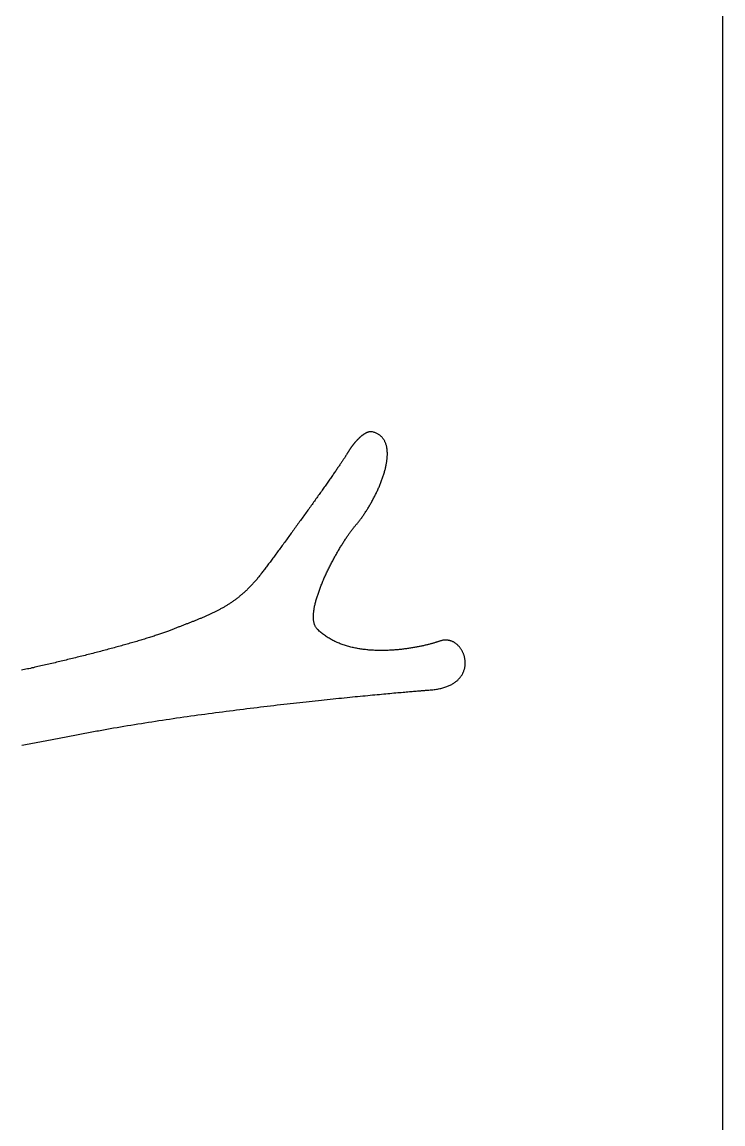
# Model space of a CAD drawing. Extents: x -220 to 640, y 0 to 300.
# Drawn here: x -75.1 to -20, y 86.6 to 173.1 of the extents above; entities that cross this region are included whole.
import ezdxf

# ---------------------------------------------------------------- set-up
doc = ezdxf.new("R2010")
doc.units = 0
doc.layers.get('0').update_dxf_attribs({"linetype": 'CONTINUOUS'})
doc.layers.add('FT_MACHINE', color=253, linetype='CONTINUOUS')

msp = doc.modelspace()

# ---------------------------------------------------------------- linework, layer by layer
for points in [[(-47.516, 140.94, 0), (-47.528, 140.943, 0), (-47.54, 140.946, 0), (-47.552, 140.948, 0), (-47.564, 140.95, 0), (-47.577, 140.952, 0), (-47.589, 140.954, 0), (-47.601, 140.955, 0), (-47.614, 140.956, 0), (-47.627, 140.957, 0), (-47.639, 140.957, 0), (-47.653, 140.957, 0), (-47.666, 140.957, 0), (-47.679, 140.956, 0), (-47.692, 140.955, 0), (-47.705, 140.954, 0), (-47.718, 140.953, 0), (-47.732, 140.951, 0), (-47.746, 140.949, 0), (-47.759, 140.947, 0), (-47.773, 140.945, 0), (-47.787, 140.942, 0), (-47.801, 140.939, 0), (-47.815, 140.936, 0), (-47.829, 140.932, 0), (-47.843, 140.928, 0), (-47.857, 140.924, 0), (-47.872, 140.919, 0), (-47.886, 140.915, 0), (-47.901, 140.91, 0), (-47.915, 140.905, 0), (-47.93, 140.899, 0), (-47.945, 140.893, 0), (-47.96, 140.887, 0), (-47.974, 140.881, 0), (-47.989, 140.874, 0), (-48.005, 140.867, 0), (-48.02, 140.86, 0), (-48.035, 140.853, 0), (-48.05, 140.845, 0), (-48.065, 140.837, 0), (-48.081, 140.829, 0), (-48.096, 140.82, 0), (-48.112, 140.812, 0), (-48.127, 140.803, 0), (-48.143, 140.793, 0), (-48.159, 140.784, 0), (-48.175, 140.774, 0), (-48.19, 140.764, 0), (-48.206, 140.754, 0), (-48.222, 140.743, 0), (-48.238, 140.732, 0), (-48.254, 140.721, 0), (-48.27, 140.71, 0), (-48.286, 140.698, 0), (-48.303, 140.686, 0), (-48.319, 140.674, 0), (-48.335, 140.662, 0), (-48.352, 140.649, 0), (-48.368, 140.636, 0), (-48.385, 140.623, 0), (-48.401, 140.61, 0), (-48.417, 140.596, 0), (-48.434, 140.582, 0), (-48.451, 140.568, 0), (-48.467, 140.554, 0), (-48.484, 140.539, 0), (-48.501, 140.524, 0), (-48.518, 140.509, 0), (-48.534, 140.494, 0), (-48.551, 140.478, 0), (-48.568, 140.463, 0), (-48.585, 140.447, 0), (-48.602, 140.43, 0), (-48.619, 140.414, 0), (-48.636, 140.397, 0), (-48.653, 140.38, 0), (-48.67, 140.363, 0), (-48.687, 140.345, 0), (-48.704, 140.327, 0), (-48.721, 140.309, 0), (-48.739, 140.291, 0), (-48.756, 140.273, 0), (-48.773, 140.254, 0), (-48.79, 140.235, 0), (-48.807, 140.216, 0), (-48.825, 140.196, 0), (-48.842, 140.177, 0), (-48.859, 140.157, 0), (-48.877, 140.137, 0), (-48.894, 140.117, 0), (-48.911, 140.096, 0), (-48.929, 140.075, 0), (-48.946, 140.054, 0), (-48.963, 140.033, 0), (-48.981, 140.012, 0), (-48.998, 139.99, 0), (-49.016, 139.968, 0), (-49.033, 139.946, 0), (-49.05, 139.923, 0), (-49.068, 139.901, 0), (-49.085, 139.878, 0), (-49.102, 139.855, 0), (-49.12, 139.832, 0), (-49.137, 139.808, 0), (-49.155, 139.785, 0), (-49.172, 139.761, 0), (-49.189, 139.737, 0), (-49.207, 139.712, 0), (-49.224, 139.688, 0), (-49.242, 139.663, 0), (-49.259, 139.638, 0), (-49.276, 139.613, 0), (-49.294, 139.588, 0), (-49.311, 139.562, 0), (-49.328, 139.536, 0), (-49.345, 139.51, 0), (-49.363, 139.484, 0), (-49.38, 139.458, 0), (-49.397, 139.431, 0), (-49.414, 139.404, 0), (-49.431, 139.377, 0), (-49.449, 139.35, 0), (-49.466, 139.322, 0), (-49.483, 139.295, 0), (-49.5, 139.267, 0), (-49.517, 139.239, 0), (-49.534, 139.21, 0)], [(-48.861, 133.589, 0), (-48.822, 133.634, 0), (-48.782, 133.681, 0), (-48.741, 133.729, 0), (-48.701, 133.778, 0), (-48.661, 133.828, 0), (-48.62, 133.879, 0), (-48.579, 133.931, 0), (-48.539, 133.984, 0), (-48.498, 134.037, 0), (-48.457, 134.092, 0), (-48.416, 134.147, 0), (-48.375, 134.203, 0), (-48.334, 134.26, 0), (-48.293, 134.318, 0), (-48.252, 134.377, 0), (-48.211, 134.436, 0), (-48.17, 134.496, 0), (-48.13, 134.557, 0), (-48.089, 134.618, 0), (-48.048, 134.68, 0), (-48.008, 134.743, 0), (-47.967, 134.807, 0), (-47.927, 134.871, 0), (-47.887, 134.935, 0), (-47.847, 135, 0), (-47.807, 135.066, 0), (-47.768, 135.132, 0), (-47.729, 135.199, 0), (-47.69, 135.266, 0), (-47.651, 135.334, 0), (-47.612, 135.402, 0), (-47.574, 135.471, 0), (-47.536, 135.54, 0), (-47.498, 135.609, 0), (-47.461, 135.679, 0), (-47.424, 135.749, 0), (-47.388, 135.819, 0), (-47.351, 135.89, 0), (-47.316, 135.961, 0), (-47.28, 136.032, 0), (-47.245, 136.104, 0), (-47.211, 136.175, 0), (-47.177, 136.247, 0), (-47.143, 136.319, 0), (-47.11, 136.392, 0), (-47.077, 136.464, 0), (-47.045, 136.537, 0), (-47.013, 136.609, 0), (-46.982, 136.682, 0), (-46.952, 136.755, 0), (-46.922, 136.827, 0), (-46.893, 136.9, 0), (-46.864, 136.973, 0), (-46.836, 137.046, 0), (-46.808, 137.119, 0), (-46.782, 137.191, 0), (-46.755, 137.264, 0), (-46.73, 137.337, 0), (-46.705, 137.409, 0), (-46.681, 137.481, 0), (-46.658, 137.553, 0), (-46.635, 137.625, 0), (-46.614, 137.697, 0), (-46.593, 137.769, 0), (-46.572, 137.84, 0), (-46.553, 137.911, 0), (-46.535, 137.982, 0), (-46.517, 138.052, 0), (-46.5, 138.122, 0), (-46.484, 138.192, 0), (-46.469, 138.261, 0), (-46.455, 138.33, 0), (-46.441, 138.399, 0), (-46.429, 138.467, 0), (-46.417, 138.535, 0), (-46.407, 138.602, 0), (-46.398, 138.669, 0), (-46.389, 138.735, 0), (-46.382, 138.801, 0), (-46.375, 138.866, 0), (-46.37, 138.931, 0), (-46.365, 138.995, 0), (-46.362, 139.058, 0), (-46.36, 139.121, 0), (-46.359, 139.183, 0), (-46.359, 139.245, 0), (-46.36, 139.305, 0), (-46.363, 139.365, 0), (-46.366, 139.425, 0), (-46.371, 139.483, 0), (-46.377, 139.541, 0), (-46.384, 139.598, 0), (-46.392, 139.655, 0), (-46.402, 139.71, 0), (-46.412, 139.765, 0), (-46.425, 139.818, 0), (-46.438, 139.871, 0), (-46.453, 139.923, 0), (-46.469, 139.974, 0), (-46.486, 140.024, 0), (-46.505, 140.073, 0), (-46.525, 140.121, 0), (-46.546, 140.168, 0), (-46.569, 140.214, 0), (-46.593, 140.259, 0), (-46.619, 140.303, 0), (-46.646, 140.346, 0), (-46.675, 140.387, 0), (-46.705, 140.428, 0), (-46.736, 140.467, 0), (-46.769, 140.505, 0), (-46.804, 140.542, 0), (-46.84, 140.578, 0), (-46.878, 140.613, 0), (-46.917, 140.646, 0), (-46.958, 140.678, 0), (-47, 140.709, 0), (-47.044, 140.738, 0), (-47.09, 140.766, 0), (-47.137, 140.793, 0), (-47.186, 140.818, 0), (-47.237, 140.842, 0), (-47.289, 140.865, 0), (-47.343, 140.886, 0), (-47.399, 140.905, 0), (-47.457, 140.924, 0), (-47.516, 140.94, 0)], [(-49.534, 139.21, 0), (-49.552, 139.181, 0), (-49.571, 139.15, 0), (-49.591, 139.118, 0), (-49.612, 139.084, 0), (-49.634, 139.048, 0), (-49.658, 139.011, 0), (-49.683, 138.973, 0), (-49.709, 138.933, 0), (-49.735, 138.891, 0), (-49.763, 138.848, 0), (-49.793, 138.804, 0), (-49.823, 138.758, 0), (-49.854, 138.711, 0), (-49.886, 138.662, 0), (-49.919, 138.612, 0), (-49.954, 138.561, 0), (-49.989, 138.508, 0), (-50.025, 138.454, 0), (-50.062, 138.399, 0), (-50.1, 138.343, 0), (-50.139, 138.285, 0), (-50.179, 138.227, 0), (-50.22, 138.167, 0), (-50.262, 138.106, 0), (-50.304, 138.044, 0), (-50.348, 137.98, 0), (-50.392, 137.916, 0), (-50.437, 137.851, 0), (-50.483, 137.784, 0), (-50.53, 137.717, 0), (-50.577, 137.648, 0), (-50.625, 137.579, 0), (-50.674, 137.508, 0), (-50.724, 137.437, 0), (-50.774, 137.365, 0), (-50.825, 137.292, 0), (-50.876, 137.218, 0), (-50.929, 137.143, 0), (-50.982, 137.067, 0), (-51.035, 136.991, 0), (-51.089, 136.914, 0), (-51.144, 136.836, 0), (-51.2, 136.757, 0), (-51.255, 136.678, 0), (-51.312, 136.598, 0), (-51.369, 136.517, 0), (-51.426, 136.436, 0), (-51.484, 136.353, 0), (-51.543, 136.271, 0), (-51.602, 136.188, 0), (-51.661, 136.104, 0), (-51.721, 136.02, 0), (-51.781, 135.935, 0), (-51.842, 135.849, 0), (-51.903, 135.764, 0), (-51.964, 135.677, 0), (-52.026, 135.591, 0), (-52.088, 135.503, 0), (-52.151, 135.416, 0), (-52.213, 135.328, 0), (-52.276, 135.24, 0), (-52.34, 135.151, 0), (-52.403, 135.063, 0), (-52.467, 134.973, 0), (-52.531, 134.884, 0), (-52.596, 134.795, 0), (-52.66, 134.705, 0), (-52.725, 134.615, 0), (-52.789, 134.525, 0), (-52.855, 134.434, 0), (-52.92, 134.344, 0), (-52.985, 134.253, 0), (-53.05, 134.163, 0), (-53.116, 134.072, 0), (-53.181, 133.981, 0), (-53.247, 133.89, 0), (-53.313, 133.8, 0), (-53.378, 133.709, 0), (-53.444, 133.618, 0), (-53.51, 133.528, 0), (-53.575, 133.437, 0), (-53.641, 133.347, 0), (-53.707, 133.256, 0), (-53.772, 133.166, 0), (-53.838, 133.076, 0), (-53.903, 132.987, 0), (-53.968, 132.897, 0), (-54.033, 132.808, 0), (-54.099, 132.719, 0), (-54.163, 132.63, 0), (-54.228, 132.542, 0), (-54.292, 132.453, 0), (-54.357, 132.366, 0), (-54.421, 132.278, 0), (-54.485, 132.191, 0), (-54.548, 132.105, 0), (-54.611, 132.019, 0), (-54.675, 131.933, 0), (-54.737, 131.848, 0), (-54.8, 131.763, 0), (-54.862, 131.679, 0), (-54.923, 131.595, 0), (-54.985, 131.512, 0), (-55.046, 131.43, 0), (-55.106, 131.348, 0), (-55.167, 131.266, 0), (-55.227, 131.186, 0), (-55.286, 131.106, 0), (-55.345, 131.027, 0), (-55.403, 130.948, 0), (-55.461, 130.87, 0), (-55.519, 130.793, 0), (-55.575, 130.717, 0), (-55.632, 130.642, 0), (-55.688, 130.567, 0), (-55.743, 130.493, 0), (-55.798, 130.421, 0), (-55.852, 130.349, 0), (-55.905, 130.278, 0), (-55.958, 130.207, 0), (-56.01, 130.138, 0), (-56.062, 130.07, 0), (-56.113, 130.003, 0), (-56.163, 129.937, 0), (-56.212, 129.872, 0), (-56.261, 129.807, 0), (-56.309, 129.745, 0)], [(-51.84, 125.42, 0), (-51.871, 125.451, 0), (-51.899, 125.484, 0), (-51.926, 125.518, 0), (-51.951, 125.553, 0), (-51.975, 125.59, 0), (-51.998, 125.628, 0), (-52.018, 125.668, 0), (-52.038, 125.709, 0), (-52.056, 125.752, 0), (-52.072, 125.795, 0), (-52.087, 125.841, 0), (-52.101, 125.887, 0), (-52.113, 125.935, 0), (-52.124, 125.983, 0), (-52.133, 126.033, 0), (-52.142, 126.085, 0), (-52.148, 126.137, 0), (-52.154, 126.19, 0), (-52.158, 126.245, 0), (-52.161, 126.301, 0), (-52.163, 126.357, 0), (-52.164, 126.415, 0), (-52.163, 126.474, 0), (-52.161, 126.534, 0), (-52.158, 126.595, 0), (-52.154, 126.656, 0), (-52.149, 126.719, 0), (-52.142, 126.782, 0), (-52.135, 126.847, 0), (-52.126, 126.912, 0), (-52.117, 126.978, 0), (-52.106, 127.045, 0), (-52.094, 127.113, 0), (-52.081, 127.181, 0), (-52.068, 127.25, 0), (-52.053, 127.32, 0), (-52.037, 127.39, 0), (-52.02, 127.462, 0), (-52.003, 127.533, 0), (-51.984, 127.606, 0), (-51.965, 127.679, 0), (-51.944, 127.753, 0), (-51.923, 127.827, 0), (-51.901, 127.901, 0), (-51.878, 127.977, 0), (-51.855, 128.052, 0), (-51.83, 128.128, 0), (-51.805, 128.205, 0), (-51.779, 128.282, 0), (-51.752, 128.359, 0), (-51.725, 128.437, 0), (-51.697, 128.515, 0), (-51.668, 128.593, 0), (-51.639, 128.671, 0), (-51.608, 128.75, 0), (-51.578, 128.829, 0), (-51.546, 128.909, 0), (-51.514, 128.988, 0), (-51.482, 129.068, 0), (-51.449, 129.148, 0), (-51.415, 129.227, 0), (-51.381, 129.307, 0), (-51.346, 129.388, 0), (-51.311, 129.468, 0), (-51.275, 129.548, 0), (-51.239, 129.628, 0), (-51.202, 129.708, 0), (-51.165, 129.788, 0), (-51.128, 129.868, 0), (-51.09, 129.948, 0), (-51.052, 130.028, 0), (-51.013, 130.108, 0), (-50.974, 130.187, 0), (-50.935, 130.266, 0), (-50.896, 130.346, 0), (-50.856, 130.425, 0), (-50.816, 130.503, 0), (-50.776, 130.581, 0), (-50.735, 130.66, 0), (-50.694, 130.737, 0), (-50.654, 130.815, 0), (-50.612, 130.892, 0), (-50.571, 130.968, 0), (-50.53, 131.044, 0), (-50.488, 131.12, 0), (-50.447, 131.195, 0), (-50.405, 131.27, 0), (-50.363, 131.344, 0), (-50.321, 131.418, 0), (-50.279, 131.491, 0), (-50.237, 131.564, 0), (-50.195, 131.636, 0), (-50.153, 131.707, 0), (-50.111, 131.778, 0), (-50.07, 131.848, 0), (-50.028, 131.917, 0), (-49.986, 131.986, 0), (-49.945, 132.054, 0), (-49.903, 132.121, 0), (-49.862, 132.187, 0), (-49.821, 132.252, 0), (-49.78, 132.317, 0), (-49.739, 132.381, 0), (-49.698, 132.444, 0), (-49.658, 132.505, 0), (-49.618, 132.566, 0), (-49.578, 132.626, 0), (-49.538, 132.685, 0), (-49.499, 132.744, 0), (-49.46, 132.8, 0), (-49.421, 132.856, 0), (-49.383, 132.911, 0), (-49.345, 132.965, 0), (-49.307, 133.018, 0), (-49.27, 133.069, 0), (-49.233, 133.119, 0), (-49.197, 133.169, 0), (-49.161, 133.216, 0), (-49.126, 133.263, 0), (-49.091, 133.308, 0), (-49.056, 133.353, 0), (-49.023, 133.395, 0), (-48.989, 133.437, 0), (-48.956, 133.477, 0), (-48.924, 133.515, 0), (-48.892, 133.553, 0), (-48.861, 133.589, 0)], [(-56.309, 129.745, 0), (-56.357, 129.682, 0), (-56.405, 129.621, 0), (-56.453, 129.561, 0), (-56.501, 129.501, 0), (-56.549, 129.442, 0), (-56.597, 129.383, 0), (-56.645, 129.326, 0), (-56.694, 129.269, 0), (-56.742, 129.212, 0), (-56.791, 129.157, 0), (-56.839, 129.102, 0), (-56.888, 129.047, 0), (-56.937, 128.994, 0), (-56.986, 128.941, 0), (-57.035, 128.889, 0), (-57.084, 128.837, 0), (-57.133, 128.786, 0), (-57.182, 128.735, 0), (-57.232, 128.686, 0), (-57.281, 128.637, 0), (-57.331, 128.588, 0), (-57.38, 128.54, 0), (-57.43, 128.493, 0), (-57.48, 128.446, 0), (-57.53, 128.4, 0), (-57.58, 128.354, 0), (-57.63, 128.309, 0), (-57.681, 128.265, 0), (-57.731, 128.221, 0), (-57.782, 128.177, 0), (-57.832, 128.134, 0), (-57.883, 128.092, 0), (-57.934, 128.05, 0), (-57.984, 128.009, 0), (-58.035, 127.968, 0), (-58.087, 127.928, 0), (-58.138, 127.888, 0), (-58.189, 127.849, 0), (-58.241, 127.81, 0), (-58.292, 127.771, 0), (-58.344, 127.734, 0), (-58.395, 127.696, 0), (-58.447, 127.659, 0), (-58.499, 127.623, 0), (-58.551, 127.586, 0), (-58.604, 127.551, 0), (-58.656, 127.515, 0), (-58.708, 127.481, 0), (-58.761, 127.446, 0), (-58.813, 127.412, 0), (-58.866, 127.378, 0), (-58.919, 127.345, 0), (-58.972, 127.312, 0), (-59.025, 127.28, 0), (-59.078, 127.247, 0), (-59.131, 127.216, 0), (-59.185, 127.184, 0), (-59.238, 127.153, 0), (-59.292, 127.122, 0), (-59.346, 127.092, 0), (-59.4, 127.062, 0), (-59.453, 127.032, 0), (-59.508, 127.002, 0), (-59.562, 126.973, 0), (-59.616, 126.944, 0), (-59.67, 126.915, 0), (-59.725, 126.887, 0), (-59.78, 126.859, 0), (-59.834, 126.831, 0), (-59.889, 126.804, 0), (-59.944, 126.776, 0), (-60, 126.749, 0), (-60.055, 126.722, 0), (-60.11, 126.696, 0), (-60.166, 126.669, 0), (-60.221, 126.643, 0), (-60.277, 126.617, 0), (-60.333, 126.591, 0), (-60.389, 126.566, 0), (-60.445, 126.54, 0), (-60.501, 126.515, 0), (-60.558, 126.49, 0), (-60.614, 126.465, 0), (-60.671, 126.44, 0), (-60.727, 126.416, 0), (-60.784, 126.391, 0), (-60.841, 126.367, 0), (-60.898, 126.342, 0), (-60.956, 126.318, 0), (-61.013, 126.294, 0), (-61.071, 126.271, 0), (-61.128, 126.247, 0), (-61.186, 126.223, 0), (-61.244, 126.199, 0), (-61.302, 126.176, 0), (-61.36, 126.152, 0), (-61.418, 126.129, 0), (-61.477, 126.106, 0), (-61.535, 126.082, 0), (-61.594, 126.059, 0), (-61.653, 126.036, 0), (-61.711, 126.013, 0), (-61.77, 125.989, 0), (-61.83, 125.966, 0), (-61.889, 125.943, 0), (-61.948, 125.92, 0), (-62.008, 125.897, 0), (-62.068, 125.874, 0), (-62.128, 125.85, 0), (-62.188, 125.827, 0), (-62.248, 125.804, 0), (-62.308, 125.78, 0), (-62.368, 125.757, 0), (-62.429, 125.734, 0), (-62.49, 125.71, 0), (-62.55, 125.687, 0), (-62.611, 125.663, 0), (-62.672, 125.639, 0), (-62.734, 125.615, 0), (-62.795, 125.591, 0), (-62.856, 125.567, 0), (-62.918, 125.543, 0), (-62.98, 125.519, 0), (-63.042, 125.494, 0), (-63.104, 125.47, 0), (-63.166, 125.445, 0), (-63.228, 125.42, 0)], [(-63.228, 125.42, 0), (-63.292, 125.395, 0), (-63.357, 125.37, 0), (-63.423, 125.344, 0), (-63.491, 125.318, 0), (-63.56, 125.292, 0), (-63.631, 125.266, 0), (-63.704, 125.239, 0), (-63.778, 125.213, 0), (-63.853, 125.186, 0), (-63.93, 125.159, 0), (-64.008, 125.131, 0), (-64.088, 125.104, 0), (-64.168, 125.076, 0), (-64.251, 125.048, 0), (-64.334, 125.02, 0), (-64.419, 124.992, 0), (-64.505, 124.963, 0), (-64.593, 124.934, 0), (-64.681, 124.906, 0), (-64.771, 124.877, 0), (-64.862, 124.848, 0), (-64.954, 124.818, 0), (-65.048, 124.789, 0), (-65.142, 124.759, 0), (-65.238, 124.73, 0), (-65.334, 124.7, 0), (-65.432, 124.67, 0), (-65.531, 124.64, 0), (-65.631, 124.609, 0), (-65.731, 124.579, 0), (-65.833, 124.549, 0), (-65.936, 124.518, 0), (-66.04, 124.487, 0), (-66.144, 124.457, 0), (-66.25, 124.426, 0), (-66.356, 124.395, 0), (-66.464, 124.364, 0), (-66.572, 124.333, 0), (-66.681, 124.302, 0), (-66.79, 124.27, 0), (-66.901, 124.239, 0), (-67.012, 124.208, 0), (-67.124, 124.176, 0), (-67.237, 124.145, 0), (-67.35, 124.113, 0), (-67.464, 124.082, 0), (-67.579, 124.05, 0), (-67.694, 124.019, 0), (-67.81, 123.987, 0), (-67.927, 123.955, 0), (-68.044, 123.924, 0), (-68.162, 123.892, 0), (-68.28, 123.86, 0), (-68.398, 123.829, 0), (-68.518, 123.797, 0), (-68.637, 123.765, 0), (-68.757, 123.733, 0), (-68.878, 123.702, 0), (-68.999, 123.67, 0), (-69.12, 123.638, 0), (-69.242, 123.607, 0), (-69.364, 123.575, 0), (-69.486, 123.544, 0), (-69.609, 123.512, 0), (-69.731, 123.481, 0), (-69.855, 123.449, 0), (-69.978, 123.418, 0), (-70.101, 123.387, 0), (-70.225, 123.356, 0), (-70.349, 123.324, 0), (-70.473, 123.293, 0), (-70.597, 123.262, 0), (-70.722, 123.231, 0), (-70.846, 123.201, 0), (-70.971, 123.17, 0), (-71.095, 123.139, 0), (-71.22, 123.109, 0), (-71.344, 123.078, 0), (-71.469, 123.048, 0), (-71.593, 123.018, 0), (-71.718, 122.988, 0), (-71.842, 122.958, 0), (-71.966, 122.928, 0), (-72.09, 122.898, 0), (-72.214, 122.869, 0), (-72.338, 122.839, 0), (-72.462, 122.81, 0), (-72.585, 122.781, 0), (-72.709, 122.752, 0), (-72.832, 122.723, 0), (-72.954, 122.695, 0), (-73.077, 122.666, 0), (-73.199, 122.638, 0), (-73.32, 122.61, 0), (-73.442, 122.582, 0), (-73.563, 122.554, 0), (-73.684, 122.527, 0), (-73.804, 122.5, 0), (-73.924, 122.473, 0), (-74.043, 122.446, 0), (-74.162, 122.419, 0), (-74.281, 122.393, 0), (-74.398, 122.366, 0), (-74.516, 122.34, 0), (-74.633, 122.315, 0), (-74.749, 122.289, 0), (-74.864, 122.264, 0), (-74.98, 122.239, 0), (-75.094, 122.214, 0)], [(-42.23, 124.507, 0), (-42.267, 124.494, 0), (-42.305, 124.481, 0), (-42.344, 124.468, 0), (-42.385, 124.454, 0), (-42.427, 124.441, 0), (-42.47, 124.427, 0), (-42.515, 124.413, 0), (-42.561, 124.398, 0), (-42.608, 124.384, 0), (-42.657, 124.37, 0), (-42.706, 124.355, 0), (-42.757, 124.34, 0), (-42.81, 124.326, 0), (-42.863, 124.311, 0), (-42.918, 124.296, 0), (-42.974, 124.281, 0), (-43.031, 124.266, 0), (-43.089, 124.251, 0), (-43.148, 124.236, 0), (-43.208, 124.221, 0), (-43.27, 124.206, 0), (-43.332, 124.191, 0), (-43.395, 124.177, 0), (-43.46, 124.162, 0), (-43.525, 124.147, 0), (-43.592, 124.132, 0), (-43.659, 124.118, 0), (-43.727, 124.103, 0), (-43.796, 124.089, 0), (-43.866, 124.075, 0), (-43.937, 124.061, 0), (-44.009, 124.047, 0), (-44.081, 124.033, 0), (-44.155, 124.02, 0), (-44.229, 124.007, 0), (-44.304, 123.994, 0), (-44.38, 123.981, 0), (-44.456, 123.968, 0), (-44.533, 123.956, 0), (-44.611, 123.944, 0), (-44.69, 123.932, 0), (-44.769, 123.92, 0), (-44.849, 123.909, 0), (-44.929, 123.898, 0), (-45.01, 123.888, 0), (-45.092, 123.878, 0), (-45.174, 123.868, 0), (-45.257, 123.859, 0), (-45.34, 123.849, 0), (-45.423, 123.841, 0), (-45.508, 123.833, 0), (-45.592, 123.825, 0), (-45.677, 123.817, 0), (-45.763, 123.811, 0), (-45.849, 123.804, 0), (-45.935, 123.798, 0), (-46.022, 123.793, 0), (-46.109, 123.788, 0), (-46.196, 123.783, 0), (-46.284, 123.779, 0), (-46.372, 123.776, 0), (-46.46, 123.773, 0), (-46.548, 123.771, 0), (-46.637, 123.769, 0), (-46.726, 123.768, 0), (-46.815, 123.768, 0), (-46.904, 123.768, 0), (-46.994, 123.769, 0), (-47.083, 123.77, 0), (-47.173, 123.773, 0), (-47.263, 123.775, 0), (-47.353, 123.779, 0), (-47.443, 123.783, 0), (-47.532, 123.788, 0), (-47.622, 123.794, 0), (-47.712, 123.8, 0), (-47.802, 123.807, 0), (-47.892, 123.815, 0), (-47.982, 123.824, 0), (-48.072, 123.834, 0), (-48.161, 123.844, 0), (-48.251, 123.855, 0), (-48.34, 123.867, 0), (-48.429, 123.88, 0), (-48.518, 123.894, 0), (-48.607, 123.908, 0), (-48.696, 123.924, 0), (-48.784, 123.94, 0), (-48.872, 123.957, 0), (-48.96, 123.975, 0), (-49.048, 123.994, 0), (-49.135, 124.015, 0), (-49.222, 124.036, 0), (-49.309, 124.058, 0), (-49.395, 124.081, 0), (-49.48, 124.105, 0), (-49.566, 124.13, 0), (-49.651, 124.156, 0), (-49.735, 124.183, 0), (-49.819, 124.211, 0), (-49.903, 124.24, 0), (-49.986, 124.271, 0), (-50.069, 124.302, 0), (-50.151, 124.335, 0), (-50.232, 124.368, 0), (-50.313, 124.403, 0), (-50.393, 124.439, 0), (-50.472, 124.476, 0), (-50.551, 124.515, 0), (-50.63, 124.554, 0), (-50.707, 124.595, 0), (-50.784, 124.637, 0), (-50.86, 124.68, 0), (-50.936, 124.724, 0), (-51.011, 124.77, 0), (-51.084, 124.817, 0), (-51.158, 124.865, 0), (-51.23, 124.914, 0), (-51.301, 124.965, 0), (-51.372, 125.017, 0), (-51.442, 125.071, 0), (-51.511, 125.125, 0), (-51.578, 125.182, 0), (-51.645, 125.239, 0), (-51.711, 125.298, 0), (-51.776, 125.358, 0), (-51.84, 125.42, 0)], [(-43.095, 120.663, 0), (-42.992, 120.669, 0), (-42.891, 120.677, 0), (-42.792, 120.687, 0), (-42.695, 120.698, 0), (-42.601, 120.71, 0), (-42.508, 120.723, 0), (-42.418, 120.738, 0), (-42.33, 120.755, 0), (-42.243, 120.772, 0), (-42.159, 120.791, 0), (-42.077, 120.811, 0), (-41.997, 120.833, 0), (-41.919, 120.855, 0), (-41.843, 120.879, 0), (-41.769, 120.904, 0), (-41.697, 120.93, 0), (-41.627, 120.957, 0), (-41.559, 120.985, 0), (-41.493, 121.014, 0), (-41.429, 121.045, 0), (-41.366, 121.076, 0), (-41.306, 121.108, 0), (-41.247, 121.141, 0), (-41.191, 121.175, 0), (-41.136, 121.21, 0), (-41.083, 121.246, 0), (-41.031, 121.282, 0), (-40.982, 121.32, 0), (-40.934, 121.358, 0), (-40.888, 121.397, 0), (-40.844, 121.436, 0), (-40.801, 121.476, 0), (-40.76, 121.517, 0), (-40.721, 121.559, 0), (-40.683, 121.601, 0), (-40.648, 121.644, 0), (-40.613, 121.687, 0), (-40.581, 121.731, 0), (-40.55, 121.775, 0), (-40.52, 121.82, 0), (-40.493, 121.866, 0), (-40.466, 121.911, 0), (-40.442, 121.957, 0), (-40.418, 122.004, 0), (-40.397, 122.051, 0), (-40.377, 122.098, 0), (-40.358, 122.145, 0), (-40.341, 122.193, 0), (-40.325, 122.241, 0), (-40.31, 122.289, 0), (-40.297, 122.337, 0), (-40.286, 122.386, 0), (-40.276, 122.434, 0), (-40.267, 122.483, 0), (-40.26, 122.532, 0), (-40.253, 122.58, 0), (-40.249, 122.629, 0), (-40.245, 122.678, 0), (-40.243, 122.727, 0), (-40.242, 122.776, 0), (-40.242, 122.824, 0), (-40.244, 122.873, 0), (-40.246, 122.921, 0), (-40.251, 122.969, 0), (-40.256, 123.018, 0), (-40.262, 123.065, 0), (-40.27, 123.113, 0), (-40.278, 123.16, 0), (-40.288, 123.207, 0), (-40.299, 123.254, 0), (-40.311, 123.3, 0), (-40.324, 123.346, 0), (-40.338, 123.392, 0), (-40.353, 123.437, 0), (-40.369, 123.482, 0), (-40.386, 123.526, 0), (-40.405, 123.569, 0), (-40.424, 123.612, 0), (-40.444, 123.655, 0), (-40.465, 123.697, 0), (-40.487, 123.738, 0), (-40.51, 123.779, 0), (-40.534, 123.819, 0), (-40.558, 123.858, 0), (-40.584, 123.897, 0), (-40.61, 123.935, 0), (-40.638, 123.972, 0), (-40.666, 124.008, 0), (-40.695, 124.043, 0), (-40.724, 124.078, 0), (-40.755, 124.112, 0), (-40.786, 124.144, 0), (-40.818, 124.176, 0), (-40.851, 124.207, 0), (-40.884, 124.237, 0), (-40.918, 124.266, 0), (-40.953, 124.294, 0), (-40.988, 124.32, 0), (-41.024, 124.346, 0), (-41.061, 124.37, 0), (-41.098, 124.394, 0), (-41.136, 124.416, 0), (-41.175, 124.437, 0), (-41.214, 124.456, 0), (-41.253, 124.475, 0), (-41.294, 124.492, 0), (-41.334, 124.508, 0), (-41.375, 124.522, 0), (-41.417, 124.535, 0), (-41.459, 124.547, 0), (-41.502, 124.557, 0), (-41.544, 124.566, 0), (-41.588, 124.574, 0), (-41.632, 124.58, 0), (-41.676, 124.584, 0), (-41.72, 124.587, 0), (-41.765, 124.588, 0), (-41.811, 124.587, 0), (-41.856, 124.585, 0), (-41.902, 124.582, 0), (-41.948, 124.576, 0), (-41.995, 124.569, 0), (-42.041, 124.56, 0), (-42.088, 124.55, 0), (-42.136, 124.537, 0), (-42.183, 124.523, 0), (-42.23, 124.507, 0)], [(-68.658, 117.54, 0), (-68.392, 117.587, 0), (-68.125, 117.634, 0), (-67.856, 117.681, 0), (-67.587, 117.728, 0), (-67.317, 117.774, 0), (-67.046, 117.82, 0), (-66.774, 117.865, 0), (-66.501, 117.91, 0), (-66.228, 117.955, 0), (-65.954, 117.999, 0), (-65.679, 118.043, 0), (-65.403, 118.087, 0), (-65.127, 118.131, 0), (-64.851, 118.174, 0), (-64.574, 118.216, 0), (-64.297, 118.259, 0), (-64.019, 118.301, 0), (-63.742, 118.342, 0), (-63.464, 118.384, 0), (-63.185, 118.424, 0), (-62.907, 118.465, 0), (-62.629, 118.505, 0), (-62.35, 118.545, 0), (-62.072, 118.585, 0), (-61.793, 118.624, 0), (-61.515, 118.663, 0), (-61.237, 118.701, 0), (-60.959, 118.739, 0), (-60.682, 118.777, 0), (-60.405, 118.815, 0), (-60.128, 118.852, 0), (-59.852, 118.888, 0), (-59.576, 118.925, 0), (-59.3, 118.961, 0), (-59.026, 118.996, 0), (-58.751, 119.031, 0), (-58.478, 119.066, 0), (-58.205, 119.101, 0), (-57.934, 119.135, 0), (-57.662, 119.169, 0), (-57.392, 119.202, 0), (-57.123, 119.235, 0), (-56.855, 119.268, 0), (-56.588, 119.301, 0), (-56.322, 119.333, 0), (-56.057, 119.364, 0), (-55.793, 119.395, 0), (-55.531, 119.426, 0), (-55.269, 119.457, 0), (-55.01, 119.487, 0), (-54.751, 119.517, 0), (-54.494, 119.546, 0), (-54.239, 119.575, 0), (-53.985, 119.604, 0), (-53.733, 119.632, 0), (-53.482, 119.66, 0), (-53.233, 119.688, 0), (-52.986, 119.715, 0), (-52.741, 119.742, 0), (-52.497, 119.768, 0), (-52.256, 119.795, 0), (-52.016, 119.82, 0), (-51.778, 119.846, 0), (-51.543, 119.871, 0), (-51.309, 119.895, 0), (-51.078, 119.919, 0), (-50.849, 119.943, 0), (-50.623, 119.967, 0), (-50.398, 119.99, 0), (-50.176, 120.012, 0), (-49.956, 120.035, 0), (-49.739, 120.057, 0), (-49.525, 120.078, 0), (-49.312, 120.1, 0), (-49.103, 120.12, 0), (-48.896, 120.141, 0), (-48.692, 120.161, 0), (-48.491, 120.18, 0), (-48.293, 120.2, 0), (-48.097, 120.219, 0), (-47.904, 120.237, 0), (-47.715, 120.255, 0), (-47.528, 120.273, 0), (-47.345, 120.29, 0), (-47.164, 120.307, 0), (-46.987, 120.324, 0), (-46.813, 120.34, 0), (-46.643, 120.356, 0), (-46.475, 120.371, 0), (-46.311, 120.386, 0), (-46.151, 120.401, 0), (-45.994, 120.415, 0), (-45.84, 120.429, 0), (-45.691, 120.442, 0), (-45.544, 120.456, 0), (-45.402, 120.468, 0), (-45.263, 120.481, 0), (-45.128, 120.492, 0), (-44.997, 120.504, 0), (-44.87, 120.515, 0), (-44.746, 120.526, 0), (-44.627, 120.536, 0), (-44.512, 120.546, 0), (-44.401, 120.555, 0), (-44.294, 120.564, 0), (-44.191, 120.573, 0), (-44.093, 120.581, 0), (-43.999, 120.589, 0), (-43.909, 120.597, 0), (-43.823, 120.604, 0), (-43.742, 120.611, 0), (-43.666, 120.617, 0), (-43.594, 120.623, 0), (-43.527, 120.628, 0), (-43.464, 120.634, 0), (-43.406, 120.638, 0), (-43.353, 120.643, 0), (-43.305, 120.646, 0), (-43.261, 120.65, 0), (-43.223, 120.653, 0), (-43.189, 120.656, 0), (-43.161, 120.658, 0), (-43.137, 120.66, 0), (-43.119, 120.661, 0), (-43.106, 120.662, 0), (-43.098, 120.663, 0), (-43.095, 120.663, 0)], [(-75.061, 116.322, 0), (-74.92, 116.35, 0), (-74.779, 116.378, 0), (-74.639, 116.406, 0), (-74.499, 116.434, 0), (-74.359, 116.461, 0), (-74.219, 116.489, 0), (-74.079, 116.516, 0), (-73.939, 116.544, 0), (-73.8, 116.571, 0), (-73.66, 116.598, 0), (-73.521, 116.626, 0), (-73.382, 116.653, 0), (-73.243, 116.68, 0), (-73.105, 116.707, 0), (-72.966, 116.734, 0), (-72.828, 116.76, 0), (-72.689, 116.787, 0), (-72.552, 116.814, 0), (-72.414, 116.84, 0), (-72.276, 116.867, 0), (-72.139, 116.893, 0), (-72.002, 116.919, 0), (-71.865, 116.945, 0), (-71.728, 116.971, 0), (-71.592, 116.997, 0), (-71.455, 117.023, 0), (-71.319, 117.049, 0), (-71.184, 117.074, 0), (-71.048, 117.1, 0), (-70.913, 117.125, 0), (-70.778, 117.151, 0), (-70.643, 117.176, 0), (-70.509, 117.201, 0), (-70.375, 117.226, 0), (-70.241, 117.251, 0), (-70.107, 117.276, 0), (-69.974, 117.3, 0), (-69.841, 117.325, 0), (-69.708, 117.349, 0), (-69.576, 117.373, 0), (-69.444, 117.397, 0), (-69.312, 117.421, 0), (-69.181, 117.445, 0), (-69.049, 117.469, 0), (-68.919, 117.493, 0), (-68.788, 117.516, 0), (-68.658, 117.54, 0)]]:
    msp.add_polyline3d(points)
at = {"layer": 'FT_MACHINE'}
msp.add_lwpolyline([(-220, 0), (-20, 0), (-20, 300), (-220, 300)], close=True, dxfattribs=at)

doc.saveas('drawing.dxf')
